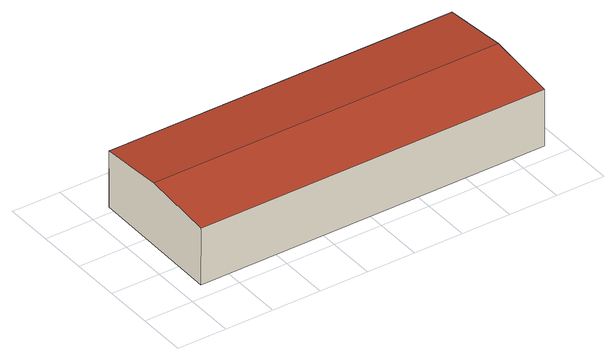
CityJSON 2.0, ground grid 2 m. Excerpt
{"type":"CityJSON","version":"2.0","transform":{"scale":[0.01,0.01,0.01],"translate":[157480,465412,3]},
"CityObjects":{
"building1":{"type":"Building","attributes":{"b3_dak_type":"horizontal","b3_extrusie":"standard","b3_h_dak_50p":5.85,"b3_h_dak_70p":5.87,"b3_h_dak_max":5.9,"b3_h_dak_min":5.77,"b3_h_maaiveld":3.49,"b3_is_glas_dak":false,"b3_kas_warenhuis":false,"b3_kwaliteitsindicator":true,"b3_mutatie_ahn3_ahn4":false,"b3_mutatie_ahn4_ahn5":false,"b3_n_nok":0,"b3_n_vlakken":1,"b3_opp_buitenmuur":94.88,"b3_opp_dak_plat":82.02,"b3_opp_dak_schuin":0,"b3_opp_grond":82.02,"b3_opp_scheidingsmuur":0,"b3_rmse_lod12":0.0362,"b3_rmse_lod13":0.0362,"b3_rmse_lod22":0.0302,"b3_t_run":32,"b3_val3dity_lod12":"[]","b3_val3dity_lod13":"[]","b3_val3dity_lod22":"[]","b3_volume_lod12":194.43,"b3_volume_lod13":194.43,"b3_volume_lod22":192.88,"geconstateerd":false,"oorspronkelijkbouwjaar":1997,"status":"Pand in gebruik"},"children":["building1-1"]},
"building1-1":{"type":"BuildingPart","parents":["building1"],"geometry":[{"type":"Solid","lod":"2.2","boundaries":[[[[0,1,2,3]],[[4,5,6,7]],[[5,4,1,0]],[[4,7,8,2,1]],[[9,8,7,6]],[[8,9,3,2]],[[9,6,5,0,3]]]],"semantics":{"surfaces":[{"type":"GroundSurface"},{"type":"RoofSurface"},{"type":"WallSurface"}],"values":[[0,1,2,2,1,2,2]]}}]}
},
"vertices":[
[1537,68,49],[83,67,49],[90,632,49],[1540,633,49],[83,67,287],[1537,68,287],[1540,351,318],[83,349,318],[90,632,287],[1540,633,287]
]}
